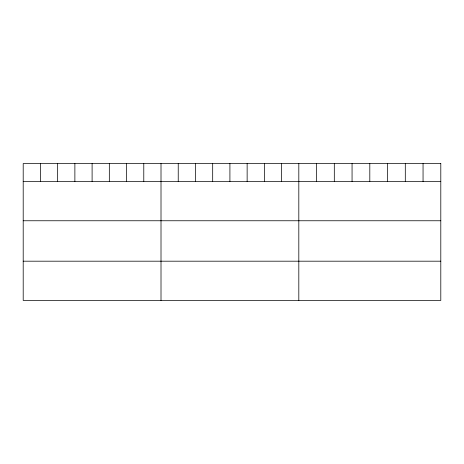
<?xml version="1.0" encoding="UTF-8"?>
<svg xmlns="http://www.w3.org/2000/svg" width="464" height="464" viewBox="0 0 464 464"><rect width="100%" height="100%" fill="white"/><g stroke="black" fill="none" stroke-linecap="round" stroke-linejoin="round"><path stroke-width="0.7" d="M23.2 181.523L440.8 181.523M23.2 220.76L440.8 220.76M23.2 261.191L440.8 261.191M423.052 163.566L423.052 181.523M405.304 163.566L405.304 181.523M387.556 163.566L387.556 181.523M369.808 163.566L369.808 181.523M352.06 163.566L352.06 181.523M334.312 163.566L334.312 181.523M316.564 163.566L316.564 181.523M298.816 163.566L298.816 300.434M281.59 163.566L281.59 181.523M264.364 163.566L264.364 181.523M247.138 163.566L247.138 181.523M229.912 163.566L229.912 181.523M212.686 163.566L212.686 181.523M195.46 163.566L195.46 181.523M178.234 163.566L178.234 181.523M161.008 163.566L161.008 300.434M143.782 163.566L143.782 181.523M126.556 163.566L126.556 181.523M109.33 163.566L109.33 181.523M92.104 163.566L92.104 181.523M74.878 163.566L74.878 181.523M57.652 163.566L57.652 181.523M40.426 163.566L40.426 181.523M440.8 163.566L23.2 163.566L23.2 300.434L440.8 300.434L440.8 163.566"/></g></svg>
